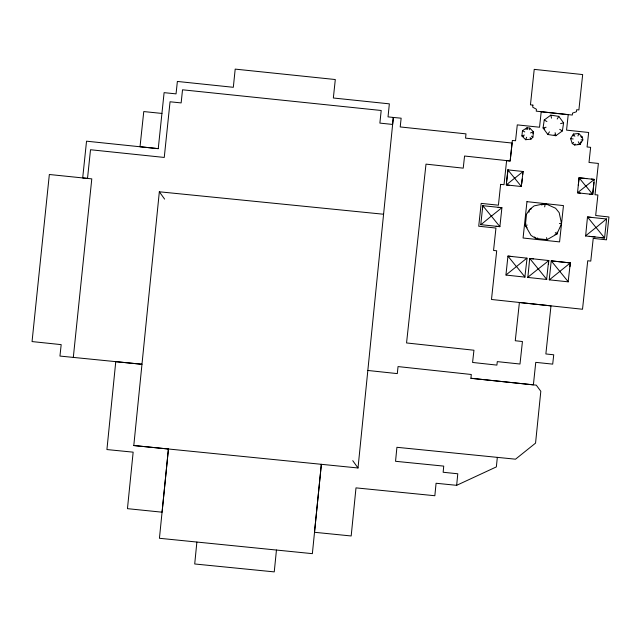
<?xml version="1.0" encoding="UTF-8"?>
<svg xmlns="http://www.w3.org/2000/svg" width="641" height="641" viewBox="0 0 641 641"><rect width="100%" height="100%" fill="white"/><g stroke="black" fill="none" stroke-linecap="round" stroke-linejoin="round"><path stroke-width="0.96" d="M383.558 214.238L159.337 191.787L133.793 445.527L168.423 449.02L159.433 538.28L312.367 553.656L321.357 464.292L314.483 532.286L351.18 535.972L355.995 487.873L434.846 495.733L436.072 483.258L456.656 485.325L457.786 473.779L443.147 472.257L443.732 466.111L395.545 461.296L396.915 447.298L515.516 459.188L535.555 443.123L540.812 391.29L536.293 385.153L470.903 378.278L471.295 374.488L398.045 366.58L397.308 373.607L367.83 370.466M196.867 542.11L194.712 563.976L274.244 571.884L276.455 550.026M168.423 449.02L162.085 512.191L127.455 508.658L133.152 452.161L106.919 449.557L115.765 361.668L141.998 364.272L59.95 356.067L61.183 344.626L32.05 341.573L49.341 174.496L91.791 178.863L73.314 357.398M133.793 445.527L358.007 467.978L393.334 117.455L388.029 116.87L389.351 103.85L333.344 98.001L335.307 79.532L235.191 69.116L233.324 87.296L177.373 81.447L176.043 93.874L164.104 92.649L158.255 148.656L86.535 141.188L82.697 177.934L87.513 178.422L90.509 149.738L164.256 157.446L170.049 101.783L181.147 102.913L182.525 89.796L381.203 110.484L379.873 123.104L392.596 124.434L393.334 117.455L401.146 118.192L400.208 126.942L465.991 133.865L465.55 138.136L512.119 143.055L510.156 160.987L464.565 156.019L463.235 168.158L426.001 164.128L406.546 342.951L473.947 350.226L472.577 362.453L496.895 365.106L497.288 361.62L519.987 364.024L522.439 341.525L515.268 340.74L519.394 302.52L550.98 305.861L545.868 353.952L553.728 354.793L552.702 364.128L535.756 362.357L533.392 384.856L470.903 378.278M497.336 457.37L496.35 466.904L456.656 485.325M521.285 186.515L523.08 171.5L507.848 169.873L506.278 184.904L509.258 185.225M506.59 181.908L508.041 169.897M527.182 227.819L525.34 225.536L526.509 214.286L529.658 209.471L534.129 205.889L545.235 203.582L555.603 208.245L559.184 212.668L561.548 223.765L556.877 234.037L547.053 239.686L535.804 238.46L530.988 235.359L525.34 225.536L525.844 223.645M586.779 178.607L579.079 177.789L577.509 192.821L592.693 194.439L594.263 179.408L591.29 179.087M594.263 179.408L579.079 177.789L578.294 185.305M589.68 194.119L592.693 194.439L593.951 182.413M482.393 209.479L482.937 205.705M482.793 205.705L491.343 216.177L501.903 207.7L482.793 205.689L480.774 224.654L499.884 226.666L501.903 207.7L498.113 207.299M527.847 277.433L529.706 258.451L533.496 258.86M548.672 260.502L546.621 279.46M569.937 266.68L570.338 262.922L551.228 260.855L568.311 281.84L549.209 279.821L551.228 260.855L570.306 262.922L568.158 281.816M548.416 264.308L548.816 260.55L529.706 258.451L538.256 268.964L548.816 260.55M554.962 234.438L556.877 234.037L557.085 232.09M522.487 130.62L521.894 135.932L525.676 139.714L530.988 139.121L532.903 137.158L533.496 131.902L529.754 128.12L527.054 127.775L522.487 130.62L524.771 131.926M521.742 183.526L522.247 179.015M522.744 174.504L522.888 171.476M573.206 135.972L573.431 134.065L578.743 133.472L582.469 137.254L582.821 139.954L579.969 144.425L574.665 145.018L572.301 143.592L570.586 138.584L573.431 134.065L574.849 136.325M544.249 119.963L543.071 127.968L547.839 134.506L555.843 135.732L562.381 130.916L563.607 122.864L558.792 116.374L550.787 115.148L544.249 119.963L546.909 121.566M544.674 206.891L545.235 203.582L546.877 204.647M529.754 128.12L529.25 129.778M528.897 212.307L529.658 209.471L531.493 208.782M578.743 133.472L577.966 135.972M574.665 145.018L575.081 143.977M532.863 133.705L533.496 131.902L530.508 132.935M578.054 144.217L579.969 144.425L580.906 141.741M525.676 139.714L526.646 137.27M547.839 134.506L549.441 131.846M557.189 119.034L558.792 116.374M526.021 129.402L527.054 127.775L527.343 129.538M573.639 142.406L572.301 143.592M491.262 216.169L480.942 224.67M600.801 237.571L604.583 237.963L596.034 227.475L585.465 235.952L604.583 237.963L606.594 219.006L587.485 216.987L585.626 235.968M596.114 227.483L606.434 218.982M570.338 262.922L549.361 279.837M514.627 178.206L506.278 184.904L521.405 186.531L507.848 169.873M514.755 178.214L523.08 171.5M594.263 179.44L577.509 192.789L580.482 193.133M526.91 258.139L505.933 275.021L507.944 256.096L511.734 256.504M538.168 268.956L527.695 277.385M581.403 137.695L582.469 137.254L580.666 136.621M541.573 204.968L545.235 203.582M524.426 135.051L521.894 135.932L523.713 136.565M527.19 225.031L525.34 225.536M560.595 123.617L563.607 122.864M546.076 127.23L543.071 127.968L544.77 129.009M537.719 238.059L535.804 238.46L534.57 236.938M582.821 139.954L581.075 139.834M161.941 113.433L143.768 111.566L140.026 146.733L158.255 148.656M595.112 236.97L589.263 236.353M591.258 217.387L587.485 216.987L595.946 227.467M496.11 226.265L499.884 226.666L491.423 216.185M524.859 277.104L527.054 258.155L507.944 256.096L516.398 266.6M527.695 277.417L546.805 279.476L538.352 268.98M506.078 275.077L525.043 277.12L516.59 266.616M561.548 223.765L559.449 223.461M573.174 138.977L570.586 138.584M562.381 130.916L559.729 129.314M554.144 134.698L555.843 135.732L555.106 132.719M531.477 136.172L532.903 137.158M556.877 234.037L555.29 232.603M585.978 186.122L592.693 194.439M579.079 177.789L585.794 186.106M159.337 191.787L164.601 199.103M352.75 460.671L358.007 467.978M578.278 141.765L579.969 144.425M530.123 137.559L530.988 139.121M550.787 115.148L551.524 118.16M546.533 237.643L547.053 239.686M532.903 105.124L532.703 107.191L536.437 109.25L536.245 111.165L572.301 115.051L572.549 113.088L576.427 111.758L576.676 109.747L578.887 109.94L582.669 74.572L534.225 69.364L530.444 104.836L532.903 105.124M500.629 184.368L498.418 205.2L481.175 203.381L478.715 226.225L495.958 228.044L493.546 250.447L496.695 250.791L491.487 299.475L582.517 309.25L587.733 260.759L590.77 261.103L593.229 238.364L606.49 239.83L608.95 216.987L595.681 215.512L597.893 194.984L595 194.736L598.39 163.439L589.007 162.461L590.625 147.326L587.084 146.981L588.662 132.487L566.556 130.131L568.222 114.659L541.204 111.758L539.538 127.23L517.279 124.875L515.556 140.748L512.367 140.451L510.156 160.987L506.614 160.595L504.018 184.712L500.629 184.368M526.958 201.659L523.08 238.011L559.577 241.897L563.463 205.593L526.958 201.659"/></g></svg>
